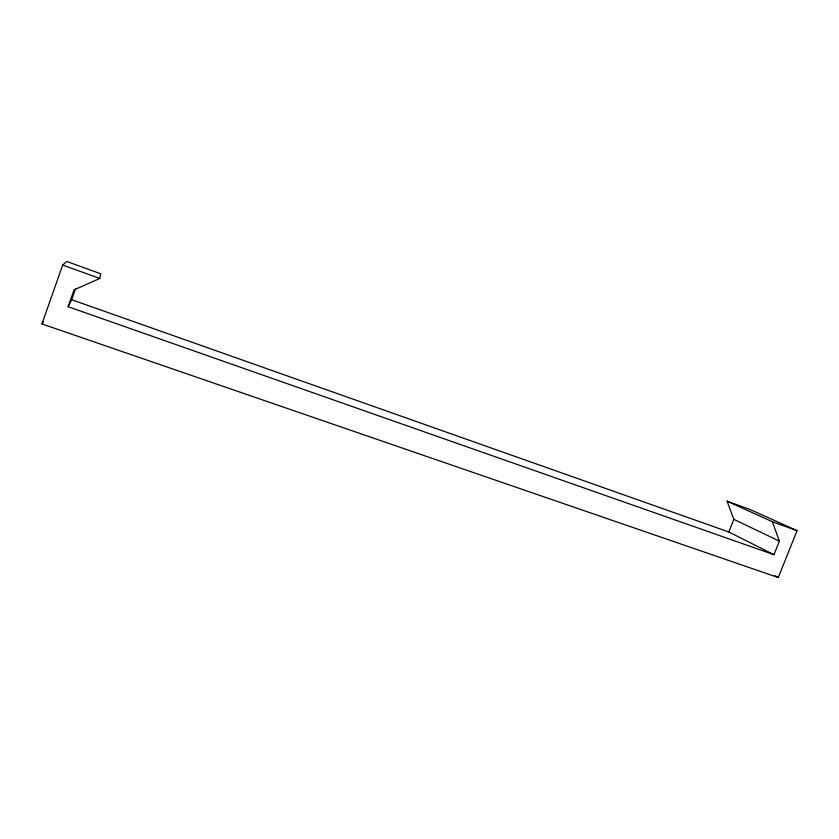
<?xml version="1.0" encoding="UTF-8"?>
<svg xmlns="http://www.w3.org/2000/svg" width="839" height="839" viewBox="0 0 839 839"><rect width="100%" height="100%" fill="white"/><g stroke="black" fill="none" stroke-linecap="round" stroke-linejoin="round"><path stroke-width="1.26" d="M773.967 554.684L68.116 306.707L74.073 289.864L99.789 278.475L100.743 273.797L66.721 261.443L62.684 265.051L41.95 323.927L778.267 577.557L797.05 530.668L750.402 509.64L727.077 501.166L733.81 519.341L728.808 531.978L773.967 554.684L779.379 541.145L772.383 521.743L727.077 501.166M68.116 306.707L71.682 299.701L75.468 288.994M41.95 323.927L43.387 321.809M71.682 299.701L728.808 531.978M62.684 265.051L99.789 278.475M772.383 521.743L797.05 530.668M733.81 519.341L779.379 541.145M774.869 575.743L778.267 577.557"/></g></svg>
